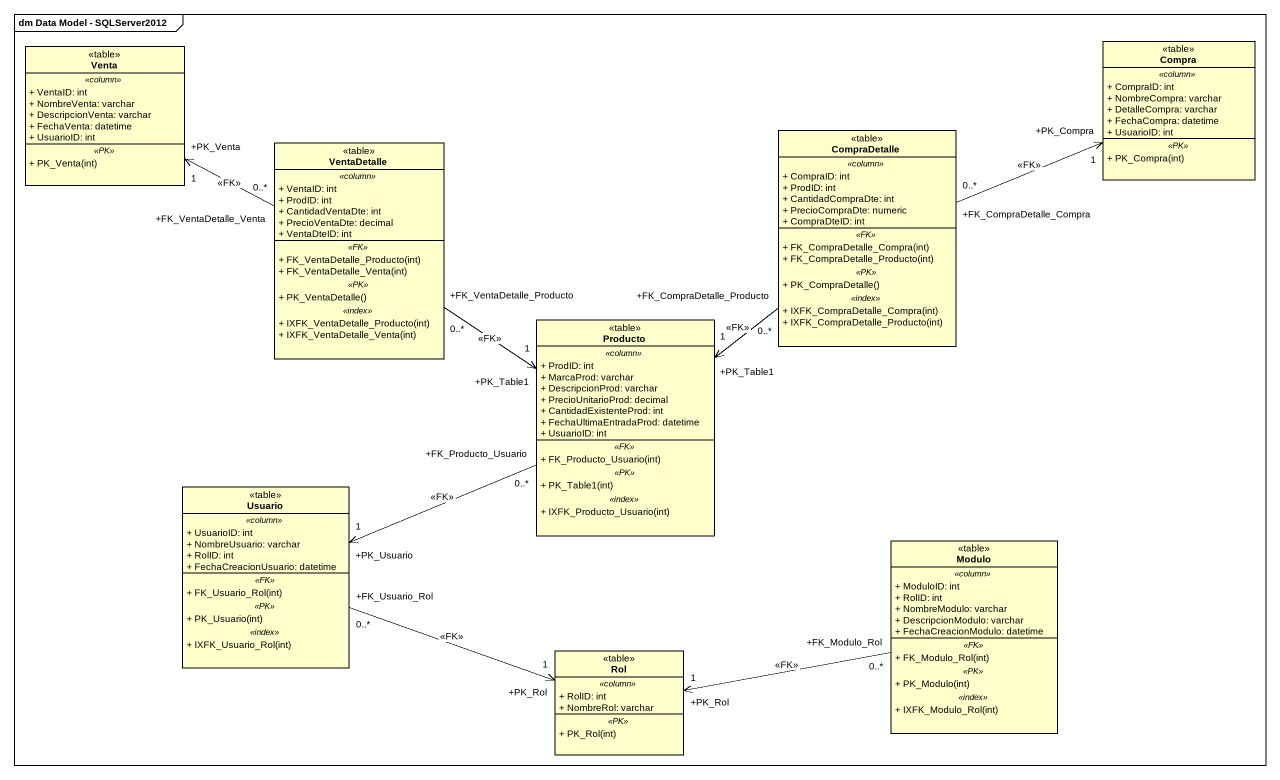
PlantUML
@startuml
mainframe dm Data Model - SQLServer2012
hide circle
hide empty members
skinparam classAttributeIconSize 0
class Compra <<table>> {
  .. <<column>> ..
  + CompraID: int
  + NombreCompra: varchar
  + DetalleCompra: varchar
  + FechaCompra: datetime
  + UsuarioID: int
  .. <<PK>> ..
  + PK_Compra(int)
}
class Venta <<table>> {
  .. <<column>> ..
  + VentaID: int
  + NombreVenta: varchar
  + DescripcionVenta: varchar
  + FechaVenta: datetime
  + UsuarioID: int
  .. <<PK>> ..
  + PK_Venta(int)
}
class VentaDetalle <<table>> {
  .. <<column>> ..
  + VentaID: int
  + ProdID: int
  + CantidadVentaDte: int
  + PrecioVentaDte: decimal
  + VentaDteID: int
  .. <<FK>> ..
  + FK_VentaDetalle_Producto(int)
  + FK_VentaDetalle_Venta(int)
  .. <<PK>> ..
  + PK_VentaDetalle()
  .. <<index>> ..
  + IXFK_VentaDetalle_Producto(int)
  + IXFK_VentaDetalle_Venta(int)
}
class CompraDetalle <<table>> {
  .. <<column>> ..
  + CompraID: int
  + ProdID: int
  + CantidadCompraDte: int
  + PrecioCompraDte: numeric
  + CompraDteID: int
  .. <<FK>> ..
  + FK_CompraDetalle_Compra(int)
  + FK_CompraDetalle_Producto(int)
  .. <<PK>> ..
  + PK_CompraDetalle()
  .. <<index>> ..
  + IXFK_CompraDetalle_Compra(int)
  + IXFK_CompraDetalle_Producto(int)
}
class Producto <<table>> {
  .. <<column>> ..
  + ProdID: int
  + MarcaProd: varchar
  + DescripcionProd: varchar
  + PrecioUnitarioProd: decimal
  + CantidadExistenteProd: int
  + FechaUltimaEntradaProd: datetime
  + UsuarioID: int
  .. <<FK>> ..
  + FK_Producto_Usuario(int)
  .. <<PK>> ..
  + PK_Table1(int)
  .. <<index>> ..
  + IXFK_Producto_Usuario(int)
}
class Usuario <<table>> {
  .. <<column>> ..
  + UsuarioID: int
  + NombreUsuario: varchar
  + RolID: int
  + FechaCreacionUsuario: datetime
  .. <<FK>> ..
  + FK_Usuario_Rol(int)
  .. <<PK>> ..
  + PK_Usuario(int)
  .. <<index>> ..
  + IXFK_Usuario_Rol(int)
}
class Modulo <<table>> {
  .. <<column>> ..
  + ModuloID: int
  + RolID: int
  + NombreModulo: varchar
  + DescripcionModulo: varchar
  + FechaCreacionModulo: datetime
  .. <<FK>> ..
  + FK_Modulo_Rol(int)
  .. <<PK>> ..
  + PK_Modulo(int)
  .. <<index>> ..
  + IXFK_Modulo_Rol(int)
}
class Rol <<table>> {
  .. <<column>> ..
  + RolID: int
  + NombreRol: varchar
  .. <<PK>> ..
  + PK_Rol(int)
}
VentaDetalle "+FK_VentaDetalle_Venta\n0..*" -left-> "+PK_Venta\n1" Venta : <<FK>>
VentaDetalle "+FK_VentaDetalle_Producto\n0..*" --> "+PK_Table1\n1" Producto : <<FK>>
CompraDetalle "+FK_CompraDetalle_Compra\n0..*" -right-> "+PK_Compra\n1" Compra : <<FK>>
CompraDetalle "+FK_CompraDetalle_Producto\n0..*" --> "+PK_Table1\n1" Producto : <<FK>>
Producto "+FK_Producto_Usuario\n0..*" -left-> "+PK_Usuario\n1" Usuario : <<FK>>
Usuario "+FK_Usuario_Rol\n0..*" -right-> "+PK_Rol\n1" Rol : <<FK>>
Modulo "+FK_Modulo_Rol\n0..*" -left-> "+PK_Rol\n1" Rol : <<FK>>
@enduml
